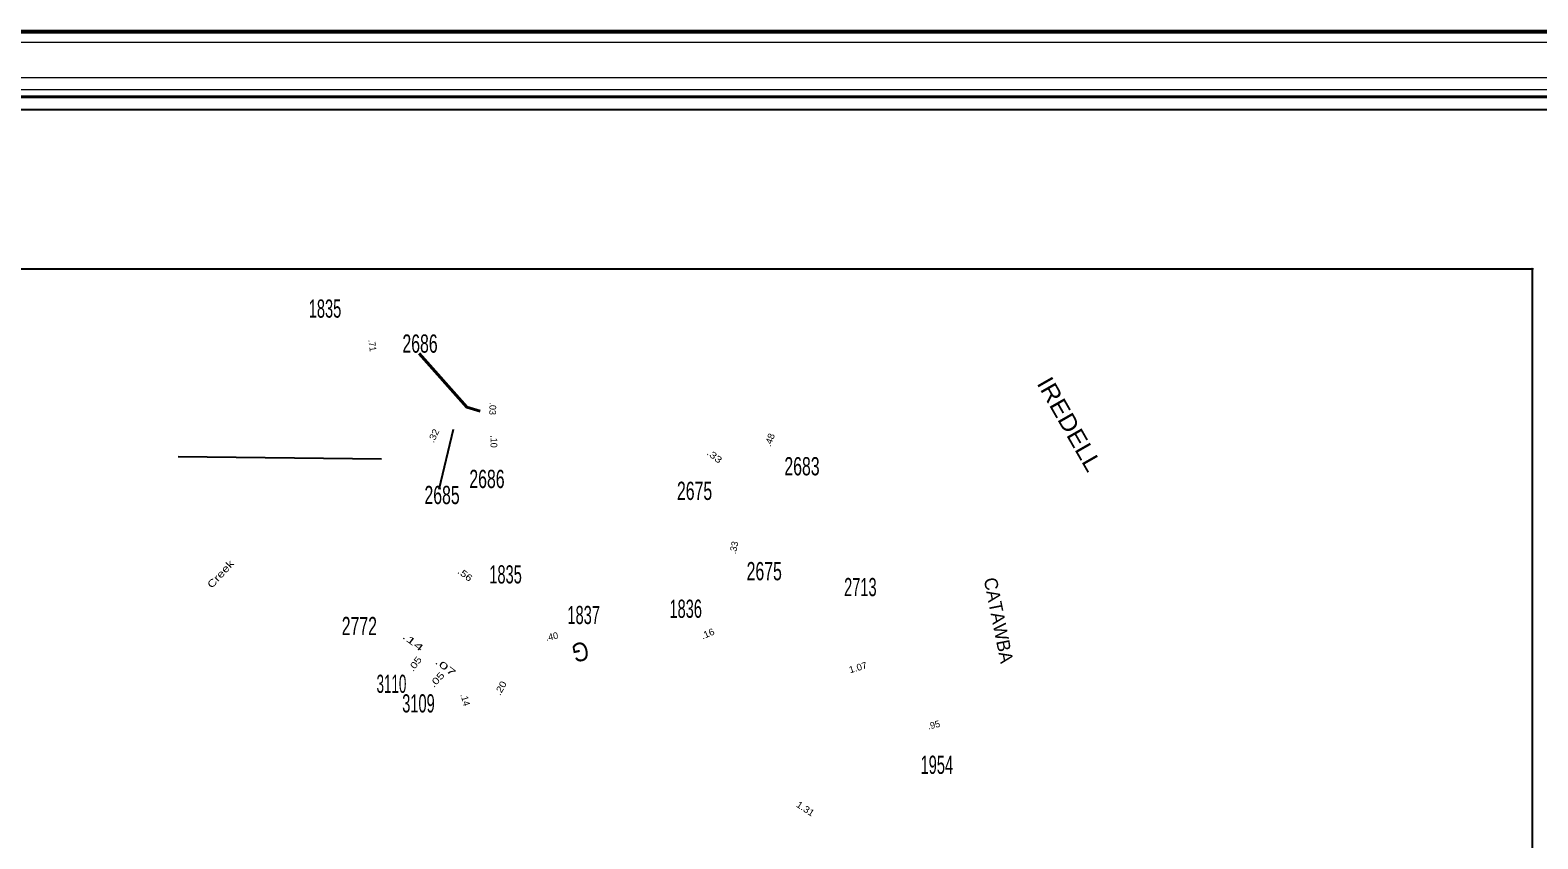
# Model space of a CAD drawing. Extents: x 247157 to 456915, y 195009 to 319183.
# Drawn here: x 279259 to 305070, y 304851 to 318693 of the extents above; entities that cross this region are included whole.
import ezdxf
from ezdxf.enums import TextEntityAlignment as Align

# ---------------------------------------------------------------- set-up
doc = ezdxf.new("R2010")
doc.units = 0
doc.header["$LTSCALE"] = 48
doc.header["$PDMODE"] = 32
doc.header["$PDSIZE"] = 24
for name, color, linetype, lineweight in [('1', 7, 'Continuous', 13), ('20', 7, 'Continuous', 40), ('23', 7, 'Continuous', 25), ('31', 7, 'Continuous', 25), ('38', 7, 'Continuous', 40), ('40', 7, 'Continuous', 13), ('56', 7, 'Continuous', 25), ('63', 7, 'Continuous', 25)]:
    doc.layers.add(name, color=color, linetype=linetype, lineweight=lineweight)
doc.layers.add('52', color=7, linetype='Continuous')
doc.layers.add('57', color=7, linetype='Continuous')

msp = doc.modelspace()

# ---------------------------------------------------------------- linework, layer by layer
at = {"layer": '1'}
for points in [[(344273.23, 262296.02), (247642.58, 262296.02), (247642.58, 318693.06), (344273.23, 318693.06)], [(344075, 262499.25), (247840.81, 262499.25), (247840.81, 318489.83), (344075, 318489.83)]]:
    msp.add_lwpolyline(points, close=True, dxfattribs=at)
msp.add_point((304975.1, 314605.35), dxfattribs=at)
at = {"layer": '20'}
for points in [[(247677.59, 318658.06), (344238.23, 318658.06), (344238.23, 262331.02), (247677.59, 262331.02)], [(250865.44, 317549.1), (343312.72, 317549.1), (343312.72, 263422.73), (250865.44, 263422.73)]]:
    msp.add_lwpolyline(points, close=True, dxfattribs=at)
at = {"layer": '20', "lineweight": 13}
msp.add_lwpolyline([(250556.25, 317874.56), (250556.25, 263113.45), (250734.8, 263292.13), (250734.8, 317679.73), (343443.33, 317679.73), (343443.33, 263292.13), (250734.8, 263292.13), (250556.25, 263113.45), (343621.91, 263113.45), (343621.91, 317874.56)], close=True, dxfattribs=at)
at = {"layer": '20', "lineweight": 25}
msp.add_lwpolyline([(251078.67, 317335.87), (343099.49, 317335.87), (343099.49, 263635.96), (251078.67, 263635.96)], close=True, dxfattribs=at)
at = {"layer": '23'}
msp.add_line((286502.94, 311860.59), (286257.32, 310830.92), dxfattribs=at)
at = {"layer": '31'}
msp.add_line((285273.15, 311349.21), (281794.85, 311391.15), dxfattribs=at)
at = {"layer": '38'}
msp.add_lwpolyline([(285918.12, 313159.38), (286736.96, 312241.16), (286961.37, 312170.96)], dxfattribs=at)
at = {"layer": '63'}
msp.add_lwpolyline([(304975.1, 264681.11), (253312.69, 264681.11), (253312.69, 314605.35), (304975.1, 314605.35)], close=True, dxfattribs=at)

# ---------------------------------------------------------------- texts
at = {"layer": '23'}
for s, width, p in [('1835', 0.6, (284307.01, 313771.44)), ('2686', 0.65, (285933.63, 313172.67)), ('2683', 0.65, (292472.47, 311073.1)), ('2686', 0.65, (287079.42, 310856.01)), ('2685', 0.65, (286310.83, 310581.1)), ('2675', 0.65, (290633.4, 310651.98)), ('1835', 0.6, (287397.82, 309222.16)), ('2675', 0.65, (291826.09, 309277.11)), ('2713', 0.6, (293471.4, 309005.33)), ('1836', 0.6, (290481.58, 308634.12)), ('1837', 0.6, (288734.97, 308527.12)), ('2772', 0.65, (284894.67, 308337.94)), ('3110', 0.55, (285444.61, 307349.11)), ('3109', 0.6, (285906.88, 307014.19)), ('1954', 0.6, (294780.88, 305963.15))]:
    msp.add_text(s, height=312, dxfattribs=dict(at, width=width)).set_placement(p, align=Align.CENTER)
at = {"layer": '40'}
for s, rotation, width, p in [('.71', 277.697, 0.95, (285061.72, 313290.42)), ('.32', 64.487, 1.1, (286217.91, 311726.39)), ('.48', 69.905, 1.05, (291974.01, 311660.37)), ('.33', 322.032, 1.3, (290939.82, 311354.64)), ('.56', 322.76, 1.25, (286671.32, 309327.82)), ('.16', 23.354, 1.1, (290880.1, 308309.9)), ('.14', 322.672, 1.9, (285778.79, 308174.87)), ('.05', 53.33, 1.25, (285892.76, 307811.52)), ('.05', 47.513, 1.35, (286266.42, 307537.24)), ('.07', 322.672, 1.85, (286335.4, 307745.25)), ('1.07', 16.458, 1.05, (293447.36, 307728.7)), ('.20', 61.056, 1.15, (287363.54, 307403.33)), ('1.31', 326.67, 1.1, (292499.7, 305319.32))]:
    msp.add_text(s, height=115, rotation=rotation, dxfattribs=dict(at, width=width)).set_placement(p, align=Align.CENTER)
for s, rotation, p in [('.03', 268.502, (287121.25, 312215.02)), ('.10', 270.16, (287140.19, 311653.14)), ('.33', 77.656, (291362.53, 309824.68)), ('.40', 11.651, (288202.7, 308259.03)), ('.14', 286.192, (286654.5, 307216.34)), ('.95', 13.779, (294742, 306745.44))]:
    msp.add_text(s, height=115, rotation=rotation, dxfattribs=at).set_placement(p, align=Align.CENTER)
at = {"layer": '52', "width": 1.1}
msp.add_text('IREDELL', height=290, rotation=299.789, dxfattribs=at).set_placement((296924.84, 311877.28), align=Align.CENTER)
at = {"layer": '56', "width": 0.85}
msp.add_text('G', height=320, rotation=191.064, dxfattribs=at).set_placement((288647.49, 308208.36), align=Align.CENTER)
at = {"layer": '57', "width": 1.3}
msp.add_text('Creek', height=125, rotation=47.586, dxfattribs=at).set_placement((282564.82, 309342.69), align=Align.CENTER)
at = {"layer": '57'}
msp.add_text('CATAWBA', height=225, rotation=281.278, dxfattribs=at).set_placement((295728.01, 308569.48), align=Align.CENTER)

doc.saveas('drawing.dxf')
